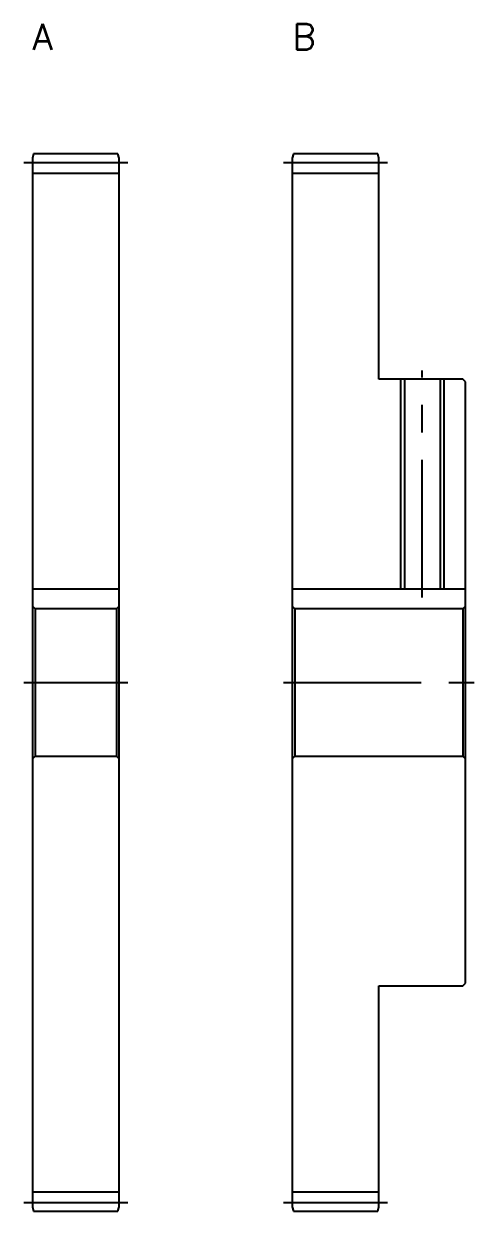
# Model space of a CAD drawing. Extents: x -1 to 193, y -13 to 147.
# Drawn here: x 141 to 193, y 10 to 147 of the extents above; entities that cross this region are included whole.
import ezdxf

# ---------------------------------------------------------------- set-up
doc = ezdxf.new("R2010")
doc.units = 0
doc.header["$LTSCALE"] = 0.5
doc.linetypes.add('CENTER', pattern=[50.8, 31.75, -6.35, 6.35, -6.35])
for name, color, linetype in [('MSM_CENTER', 1, 'CENTER'), ('MSM_CONTINUOUS', 7, 'CONTINUOUS'), ('MSM_NARROW', 5, 'CONTINUOUS'), ('MSM_PART_NUMBER', 7, 'CONTINUOUS')]:
    doc.layers.add(name, color=color, linetype=linetype)
doc.styles.get("Standard").update_dxf_attribs({"font": 'txt.shx', "height": 2, "bigfont": 'bigfont.shx'})

# ---------------------------------------------------------------- blocks, each defined once
blk = doc.blocks.new('*U6')
at = {"layer": 'MSM_PART_NUMBER'}
blk.add_text('A', height=3, dxfattribs=at).set_placement((142, 144))
blk = doc.blocks.new('*U7')
at = {"layer": 'MSM_PART_NUMBER'}
blk.add_text('B', height=3, dxfattribs=at).set_placement((172, 144))

msp = doc.modelspace()

# ---------------------------------------------------------------- linework, layer by layer
at = {"layer": 'MSM_CENTER'}
for p, q in [((141, 131), (153, 131)), ((171, 131), (183, 131)), ((187, 80.8), (187, 107)), ((141, 71), (153, 71)), ((171, 71), (193, 71)), ((141, 11), (153, 11)), ((171, 11), (183, 11))]:
    msp.add_line(p, q, dxfattribs=at)
at = {"layer": 'MSM_CONTINUOUS'}
for p, q in [((142.13, 132), (142, 131.5)), ((151.87, 132), (142.13, 132)), ((152, 131.5), (151.87, 132)), ((172.13, 132), (172, 131.5)), ((181.87, 132), (172.13, 132)), ((182, 131.5), (181.87, 132)), ((142, 131.5), (142, 10.5)), ((152, 10.5), (152, 131.5)), ((172, 131.5), (172, 10.5)), ((182, 106), (182, 131.5)), ((142, 129.75), (152, 129.75)), ((172, 129.75), (182, 129.75)), ((191.7, 106), (182, 106)), ((184.93, 106), (184.93, 81.8)), ((189.07, 106), (189.07, 81.8)), ((192, 105.7), (191.7, 106)), ((192, 36.3), (192, 105.7)), ((142, 81.8), (152, 81.8)), ((172, 81.8), (192, 81.8)), ((142, 79.8), (142.3, 79.5)), ((142.3, 79.5), (142.3, 62.5)), ((151.7, 79.5), (142.3, 79.5)), ((151.7, 79.5), (152, 79.8)), ((151.7, 79.5), (151.7, 62.5)), ((172, 79.8), (172.3, 79.5)), ((172.3, 79.5), (172.3, 62.5)), ((191.7, 79.5), (172.3, 79.5)), ((191.7, 79.5), (192, 79.8)), ((191.7, 79.5), (191.7, 62.5)), ((142.3, 62.5), (142, 62.2)), ((142.3, 62.5), (151.7, 62.5)), ((152, 62.2), (151.7, 62.5)), ((172.3, 62.5), (172, 62.2)), ((172.3, 62.5), (191.7, 62.5)), ((192, 62.2), (191.7, 62.5)), ((182, 10.5), (182, 36)), ((182, 36), (191.7, 36)), ((191.7, 36), (192, 36.3)), ((142, 12.25), (152, 12.25)), ((172, 12.25), (182, 12.25)), ((142, 10.5), (142.13, 10)), ((142.13, 10), (151.87, 10)), ((151.87, 10), (152, 10.5)), ((172, 10.5), (172.13, 10)), ((172.13, 10), (181.87, 10)), ((181.87, 10), (182, 10.5))]:
    msp.add_line(p, q, dxfattribs=at)
at = {"layer": 'MSM_NARROW'}
for p, q in [((184.5, 106), (184.5, 81.8)), ((189.5, 106), (189.5, 81.8))]:
    msp.add_line(p, q, dxfattribs=at)

# ---------------------------------------------------------------- block references
at = {"layer": 'MSM_CONTINUOUS'}
for name in ['*U6', '*U7']:
    msp.add_blockref(name, (0, 0), dxfattribs=at)

doc.saveas('drawing.dxf')
